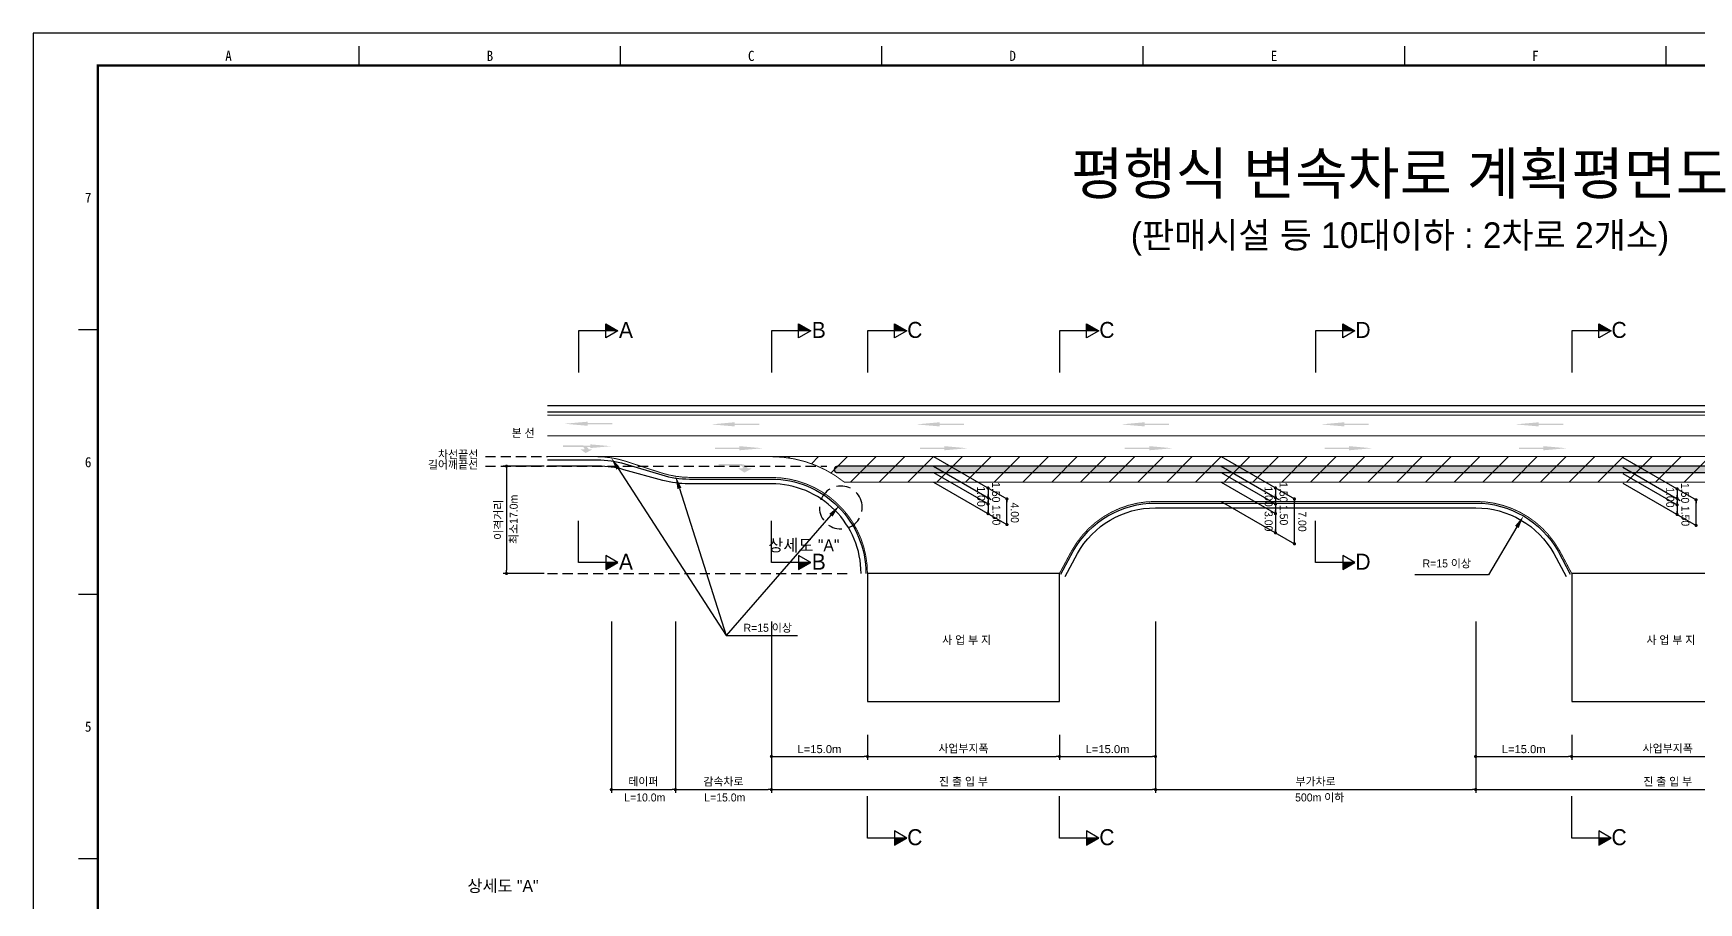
# Model space of a CAD drawing. Header units: millimetres. Extents: x 510 to 934, y -7 to 293.
# Drawn here: x 510.2 to 770.3, y 156.8 to 292.7 of the extents above; entities that cross this region are included whole.
import ezdxf
from ezdxf.enums import TextEntityAlignment as Align

# ---------------------------------------------------------------- set-up
doc = ezdxf.new("R2010")
doc.units = ezdxf.units.MM
doc.linetypes.add('HIDDEN', pattern=[9.525, 6.35, -3.175])
for name, color, linetype in [('CC-GSTR-0004', 4, 'Continuous'), ('CM-LANE-0030', 30, 'Continuous'), ('CZ-DIMT-0002', 7, 'Continuous'), ('CZ-LIN1-0007', 7, 'Continuous'), ('CZ-LIN2-0003', 3, 'Continuous'), ('CZ-LINE-0001', 7, 'Continuous'), ('CZ-TEXT-BOX0', 7, 'Continuous'), ('TITLE', 7, 'Continuous')]:
    doc.layers.add(name, color=color, linetype=linetype)
doc.styles.add('돋움', font='')
doc.styles.add('돋음체', font='')
doc.styles.get('돋움').set_extended_font_data('Dotum')
doc.styles.get('돋음체').set_extended_font_data('DotumChe')

# ---------------------------------------------------------------- blocks, each defined once
blk = doc.blocks.new('_Dot')
at = {"color": 0, "linetype": 'ByBlock', "lineweight": -2}
blk.add_line((-0.5, 0), (-1, 0), dxfattribs=at)
at = {"color": 0, "linetype": 'ByBlock', "const_width": 0.5}
blk.add_lwpolyline([(-0.25, 0, 1), (0.25, 0, 1)], format="xyb", close=True, dxfattribs=at)

msp = doc.modelspace()

# ---------------------------------------------------------------- hatches: boundary and pattern name
at = {"layer": 'CM-LANE-0030'}
h = msp.add_hatch(dxfattribs=at)
h.set_pattern_fill('ANSI31', color=256, style=0)
h.set_pattern_definition([(45, (-976.848, -440.2016), (-2.245064, 2.245064), [])])
h.paths.add_polyline_path([(625.45, 226.54, -0.170323), (636.85, 222.54), (784.05, 222.54, -0.170323), (795.45, 226.54)])
at = {"layer": 'CZ-LIN1-0007'}
for points in [[(596.75, 232), (596.75, 231.79), (600.58, 231.79), (600.58, 231.57), (596.75, 231.57), (596.75, 231.36), (593.1, 231.68)], [(619.71, 231.91), (619.71, 231.69), (623.54, 231.69), (623.54, 231.48), (619.71, 231.48), (619.71, 231.26), (616.06, 231.58)], [(651.73, 231.91), (651.73, 231.69), (655.55, 231.69), (655.55, 231.48), (651.73, 231.48), (651.73, 231.26), (648.08, 231.58)], [(683.74, 231.91), (683.74, 231.69), (687.57, 231.69), (687.57, 231.48), (683.74, 231.48), (683.74, 231.26), (680.09, 231.58)], [(714.94, 231.91), (714.94, 231.69), (718.76, 231.69), (718.76, 231.48), (714.94, 231.48), (714.94, 231.26), (711.29, 231.58)], [(745.31, 231.91), (745.31, 231.69), (749.13, 231.69), (749.13, 231.48), (745.31, 231.48), (745.31, 231.26), (741.66, 231.58)], [(596.02, 228.29, -0.267976), (596.93, 227.68), (597.48, 227.68), (596.45, 227.1), (595.62, 227.67), (596.23, 227.68, 0.504994), (595.96, 228.05), (592.9, 228.06), (592.91, 228.3)], [(597.15, 228.46), (597.15, 228.27), (593.72, 228.27), (593.72, 228.07), (597.15, 228.07), (597.15, 227.88), (600.42, 228.17)], [(620.45, 228.18), (620.45, 227.96), (616.62, 227.96), (616.62, 227.75), (620.45, 227.75), (620.45, 227.53), (624.1, 227.85)], [(652.46, 228.18), (652.46, 227.96), (648.64, 227.96), (648.64, 227.75), (652.46, 227.75), (652.46, 227.53), (656.11, 227.85)], [(684.48, 228.18), (684.48, 227.96), (680.65, 227.96), (680.65, 227.75), (684.48, 227.75), (684.48, 227.53), (688.13, 227.85)], [(715.67, 228.18), (715.67, 227.96), (711.85, 227.96), (711.85, 227.75), (715.67, 227.75), (715.67, 227.53), (719.32, 227.85)], [(746.04, 228.18), (746.04, 227.96), (742.22, 227.96), (742.22, 227.75), (746.04, 227.75), (746.04, 227.53), (749.69, 227.85)], [(620.74, 225.39, -0.267976), (621.77, 224.7), (622.4, 224.7), (621.23, 224.04), (620.28, 224.69), (620.98, 224.7, 0.504994), (620.67, 225.11), (617.2, 225.13), (617.21, 225.41)]]:
    msp.add_hatch(color=256, dxfattribs=at).paths.add_polyline_path(points)
at = {"layer": 'CZ-LIN2-0003'}
h = msp.add_hatch(dxfattribs=at)
h.set_pattern_fill('CROSS', color=256, scale=0.075, style=0)
h.set_pattern_definition([(0, (-976.8479, -440.2016), (0.47625, 0.47625), [0.238125, -0.714375]), (90, (-976.72883, -440.32066), (-0.47625, 0.47625), [0.238125, -0.714375])])
h.paths.add_polyline_path([(785.13, 225.04), (635.77, 225.04, 0.750696), (635.5, 224.12, -0.001926), (635.62, 224.04), (785.28, 224.04, -0.001926), (785.4, 224.12, 0.750696)])
at = {"layer": 'CZ-LINE-0001'}
for points in [[(599.57, 247.31), (599.57, 246.21), (601.48, 246.21)], [(629.69, 247.31), (629.69, 246.21), (631.59, 246.21)], [(644.69, 247.31), (644.69, 246.21), (646.59, 246.21)], [(674.69, 247.31), (674.69, 246.21), (676.59, 246.21)], [(714.69, 247.31), (714.69, 246.21), (716.59, 246.21)], [(754.69, 247.31), (754.69, 246.21), (756.59, 246.21)], [(601.48, 209.99), (599.57, 209.99), (599.57, 208.89)], [(631.59, 209.99), (629.69, 209.99), (629.69, 208.89)], [(716.59, 209.99), (714.69, 209.99), (714.69, 208.89)], [(646.59, 166.94), (644.69, 166.94), (644.69, 165.84)], [(676.59, 166.94), (674.69, 166.94), (674.69, 165.84)], [(756.59, 166.94), (754.69, 166.94), (754.69, 165.84)]]:
    msp.add_hatch(color=256, dxfattribs=at).paths.add_polyline_path(points)

# ---------------------------------------------------------------- linework, layer by layer
at = {"color": 0, "linetype": 'ByBlock', "lineweight": -2}
for p, q in [((659.28, 221.39), (659.28, 221.14)), ((704.18, 221.39), (704.18, 221.14)), ((766.91, 221.25), (766.91, 221)), ((659.28, 220.39), (659.28, 220.64)), ((659.28, 219.89), (659.28, 219.64)), ((659.28, 219.39), (659.28, 219.64)), ((662.24, 219.68), (662.24, 219.43)), ((704.18, 220.39), (704.18, 220.64)), ((704.18, 219.89), (704.18, 219.64)), ((704.18, 219.39), (704.18, 219.64)), ((707.14, 219.68), (707.14, 219.43)), ((766.91, 220.25), (766.91, 220.5)), ((766.91, 219.75), (766.91, 219.5)), ((766.91, 219.25), (766.91, 219.5)), ((769.87, 219.54), (769.87, 219.29)), ((659.28, 217.89), (659.28, 218.14)), ((662.24, 216.18), (662.24, 216.43)), ((704.18, 217.89), (704.18, 218.14)), ((766.91, 217.75), (766.91, 218)), ((769.87, 216.04), (769.87, 216.29)), ((704.18, 214.89), (704.18, 215.14)), ((707.14, 213.18), (707.14, 213.43))]:
    msp.add_line(p, q, dxfattribs=at)
at = {"color": 0, "linetype": 'ByBlock', "const_width": 0.25}
for points in [[(659.28, 221.51, 1), (659.28, 221.76, 1)], [(704.18, 221.51, 1), (704.18, 221.76, 1)], [(766.91, 221.38, 1), (766.91, 221.63, 1)], [(659.28, 220.01, 1), (659.28, 220.26, 1)], [(659.28, 220.26, 1), (659.28, 220.01, 1)], [(659.28, 219.26, 1), (659.28, 219.01, 1)], [(662.24, 219.8, 1), (662.24, 220.05, 1)], [(704.18, 220.01, 1), (704.18, 220.26, 1)], [(704.18, 220.26, 1), (704.18, 220.01, 1)], [(704.18, 219.26, 1), (704.18, 219.01, 1)], [(707.14, 219.8, 1), (707.14, 220.05, 1)], [(766.91, 220.13, 1), (766.91, 219.88, 1)], [(766.91, 219.88, 1), (766.91, 220.13, 1)], [(766.91, 219.13, 1), (766.91, 218.88, 1)], [(769.87, 219.67, 1), (769.87, 219.92, 1)], [(659.28, 217.76, 1), (659.28, 217.51, 1)], [(662.24, 216.05, 1), (662.24, 215.8, 1)], [(704.18, 217.76, 1), (704.18, 217.51, 1)], [(766.91, 217.63, 1), (766.91, 217.38, 1)], [(769.87, 215.92, 1), (769.87, 215.67, 1)], [(704.18, 214.76, 1), (704.18, 214.51, 1)], [(707.14, 213.05, 1), (707.14, 212.8, 1)]]:
    msp.add_lwpolyline(points, format="xyb", close=True, dxfattribs=at)
at = {"layer": 'CC-GSTR-0004'}
for points in [[(590.45, 234.54), (855.45, 234.54)], [(590.45, 233.54), (855.45, 233.54)]]:
    msp.add_lwpolyline(points, dxfattribs=at)
for points in [[(590.45, 226.04), (598.25, 226.04, -0.072993), (602.56, 225.41), (608.34, 223.67, 0.072993), (612.65, 223.04), (625.45, 223.04, -0.414214), (640.2, 208.29)], [(639.45, 208.29, 0.414214), (625.45, 222.29), (612.48, 222.29, -0.067192), (608.5, 222.83), (602.4, 224.5), (602.4, 224.5, 0.067192), (598.43, 225.04), (598.43, 225.04), (590.45, 225.04)], [(670.67, 208.17), (672.59, 211.76, -0.271285), (685.45, 219.29), (735.45, 219.29, -0.271285), (748.32, 211.76), (750.23, 208.17)], [(671.33, 207.82), (673.24, 211.4, -0.27114), (685.45, 218.54), (735.45, 218.54, -0.27114), (747.66, 211.4), (749.57, 207.82)]]:
    msp.add_lwpolyline(points, format="xyb", dxfattribs=at)
at = {"layer": 'CM-LANE-0030', "const_width": 0.15}
msp.add_lwpolyline([(590.45, 229.79), (855.45, 229.79)], dxfattribs=at)
msp.add_lwpolyline([(784.05, 222.54), (636.85, 222.54, 0.170323), (625.45, 226.54), (795.45, 226.54, 0.170323)], format="xyb", close=True, dxfattribs=at)
at = {"layer": 'CZ-LIN1-0007', "const_width": 0.15}
for points in [[(590.45, 233.04), (855.45, 233.04)], [(611.76, 226.54), (625.45, 226.54)]]:
    msp.add_lwpolyline(points, dxfattribs=at)
for points in [[(640.45, 208.29, 0.414214), (625.45, 223.29), (612.83, 223.29, -0.07872), (608.19, 224.02), (608.19, 224.02), (602.71, 225.81), (602.71, 225.81, 0.07872), (598.08, 226.54), (590.45, 226.54)], [(670.45, 208.29), (672.37, 211.88, -0.27133), (685.45, 219.54), (735.45, 219.54, -0.27133), (748.54, 211.88), (750.45, 208.29)]]:
    msp.add_lwpolyline(points, format="xyb", dxfattribs=at)
at = {"layer": 'CZ-LIN1-0007', "linetype": 'HIDDEN', "const_width": 0.15}
msp.add_lwpolyline([(598.08, 226.54), (611.76, 226.54)], dxfattribs=at)
at = {"layer": 'CZ-LIN2-0003'}
msp.add_lwpolyline([(635.62, 224.04), (785.28, 224.04, -0.001926), (785.4, 224.12, 0.750696), (785.13, 225.04), (635.77, 225.04, 0.750696), (635.5, 224.12, -0.001926)], format="xyb", close=True, dxfattribs=at)
for points in [[(670.45, 208.29), (640.45, 208.29), (640.45, 188.29), (670.45, 188.29)], [(780.45, 208.29), (750.45, 208.29), (750.45, 188.29), (780.45, 188.29)]]:
    msp.add_lwpolyline(points, close=True, dxfattribs=at)
at = {"layer": 'CZ-LINE-0001'}
for p, q in [((599.57, 245.11), (599.57, 247.31)), ((599.57, 247.31), (601.48, 246.21)), ((629.69, 245.11), (629.69, 247.31)), ((629.69, 247.31), (631.59, 246.21)), ((644.69, 245.11), (644.69, 247.31)), ((644.69, 247.31), (646.59, 246.21)), ((674.69, 245.11), (674.69, 247.31)), ((674.69, 247.31), (676.59, 246.21)), ((714.69, 245.11), (714.69, 247.31)), ((714.69, 247.31), (716.59, 246.21)), ((754.69, 245.11), (754.69, 247.31)), ((754.69, 247.31), (756.59, 246.21)), ((601.48, 246.21), (595.33, 246.21)), ((595.33, 246.21), (595.33, 239.67)), ((601.48, 246.21), (599.57, 245.11)), ((631.59, 246.21), (625.45, 246.21)), ((625.45, 246.21), (625.45, 239.67)), ((631.59, 246.21), (629.69, 245.11)), ((646.59, 246.21), (640.45, 246.21)), ((640.45, 246.21), (640.45, 239.67)), ((646.59, 246.21), (644.69, 245.11)), ((676.59, 246.21), (670.45, 246.21)), ((670.45, 246.21), (670.45, 239.67)), ((676.59, 246.21), (674.69, 245.11)), ((716.59, 246.21), (710.45, 246.21)), ((710.45, 246.21), (710.45, 239.67)), ((716.59, 246.21), (714.69, 245.11)), ((756.59, 246.21), (750.45, 246.21)), ((750.45, 246.21), (750.45, 239.67)), ((756.59, 246.21), (754.69, 245.11)), ((650.78, 226.54), (662.24, 219.93)), ((695.68, 226.54), (707.14, 219.93)), ((758.41, 226.41), (769.87, 219.79)), ((589.95, 225.04), (583.57, 225.04)), ((584.07, 224.54), (584.07, 208.79)), ((650.78, 225.04), (659.78, 219.85)), ((650.78, 224.04), (659.28, 219.14)), ((695.68, 225.04), (704.68, 219.85)), ((695.68, 224.04), (704.18, 219.14)), ((758.41, 224.91), (767.41, 219.71)), ((758.41, 223.91), (766.91, 219)), ((650.78, 222.54), (662.24, 215.93)), ((659.28, 221.14), (659.28, 217.64)), ((695.68, 222.54), (704.18, 217.64)), ((704.18, 221.14), (704.18, 214.64)), ((758.41, 222.41), (769.87, 215.79)), ((662.24, 215.93), (662.24, 219.93)), ((695.68, 219.54), (707.14, 212.93)), ((707.14, 212.93), (707.14, 219.93)), ((766.91, 221), (766.91, 217.5)), ((769.87, 215.79), (769.87, 219.79)), ((595.33, 209.99), (595.33, 216.53)), ((625.45, 209.99), (625.45, 216.53)), ((710.45, 209.99), (710.45, 216.53)), ((601.48, 209.99), (599.57, 211.09)), ((599.57, 211.09), (599.57, 208.89)), ((631.59, 209.99), (629.69, 211.09)), ((629.69, 211.09), (629.69, 208.89)), ((716.59, 209.99), (714.69, 211.09)), ((714.69, 211.09), (714.69, 208.89)), ((589.95, 208.29), (583.57, 208.29)), ((601.48, 209.99), (595.33, 209.99)), ((599.57, 208.89), (601.48, 209.99)), ((631.59, 209.99), (625.45, 209.99)), ((629.69, 208.89), (631.59, 209.99)), ((716.59, 209.99), (710.45, 209.99)), ((714.69, 208.89), (716.59, 209.99)), ((600.45, 200.78), (600.45, 174.01)), ((610.45, 200.78), (610.45, 174.01)), ((610.45, 200.78), (610.45, 174.01)), ((625.45, 200.78), (625.45, 174.01)), ((685.45, 200.78), (685.45, 174.01)), ((735.45, 200.78), (735.45, 174.01)), ((618.38, 198.59), (629.51, 198.59)), ((625.45, 183.06), (625.45, 174.01)), ((625.45, 183.06), (625.45, 179.18)), ((640.45, 183.06), (640.45, 179.18)), ((640.45, 183.06), (640.45, 179.18)), ((670.45, 183.06), (670.45, 179.18)), ((670.45, 183.06), (670.45, 179.18)), ((685.45, 183.06), (685.45, 174.01)), ((685.45, 183.06), (685.45, 179.18)), ((735.45, 183.06), (735.45, 174.01)), ((735.45, 183.06), (735.45, 179.18)), ((750.45, 183.06), (750.45, 179.18)), ((750.45, 183.06), (750.45, 179.18)), ((625.95, 179.68), (639.95, 179.68)), ((640.95, 179.68), (669.95, 179.68)), ((670.95, 179.68), (684.95, 179.68)), ((735.95, 179.68), (749.95, 179.68)), ((750.95, 179.68), (779.95, 179.68)), ((600.95, 174.51), (609.95, 174.51)), ((610.95, 174.51), (624.95, 174.51)), ((625.95, 174.51), (684.95, 174.51)), ((685.95, 174.51), (734.95, 174.51)), ((735.95, 174.51), (794.95, 174.51)), ((640.45, 166.94), (640.45, 173.48)), ((670.45, 166.94), (670.45, 173.48)), ((750.45, 166.94), (750.45, 173.48)), ((646.59, 166.94), (640.45, 166.94)), ((646.59, 166.94), (644.69, 168.04)), ((644.69, 168.04), (644.69, 165.84)), ((644.69, 165.84), (646.59, 166.94)), ((676.59, 166.94), (670.45, 166.94)), ((676.59, 166.94), (674.69, 168.04)), ((674.69, 168.04), (674.69, 165.84)), ((674.69, 165.84), (676.59, 166.94)), ((756.59, 166.94), (750.45, 166.94)), ((756.59, 166.94), (754.69, 168.04)), ((754.69, 168.04), (754.69, 165.84)), ((754.69, 165.84), (756.59, 166.94))]:
    msp.add_line(p, q, dxfattribs=at)
at = {"layer": 'CZ-LINE-0001', "linetype": 'HIDDEN', "ltscale": 0.25}
for p, q in [((580.79, 226.54), (590.45, 226.54)), ((580.79, 225.04), (634.13, 225.04)), ((590.45, 208.29), (637.65, 208.29))]:
    msp.add_line(p, q, dxfattribs=at)
at = {"layer": 'CZ-LINE-0001', "linetype": 'HIDDEN', "ltscale": 0.35}
msp.add_line((639.62, 218.98), (639.62, 218.99), dxfattribs=at)
at = {"layer": 'CZ-LINE-0001'}
for points in [[(601.51, 224.68), (618.38, 198.59)], [(611.09, 221.57), (618.38, 198.59)], [(634.75, 217.39), (618.38, 198.59)], [(741.89, 215.55), (737.43, 208.08), (725.95, 208.08)]]:
    msp.add_lwpolyline(points, dxfattribs=at)
at = {"layer": 'CZ-LINE-0001', "linetype": 'HIDDEN', "ltscale": 0.35}
msp.add_arc((636.3, 218.59), 3.35, 6.7667, 6.749, dxfattribs=at)
at = {"layer": 'CZ-LINE-0001'}
for points in [[(601.23, 224.5), (600.42, 226.36), (601.79, 224.86)], [(610.77, 221.47), (610.48, 223.48), (611.4, 221.67)], [(634.49, 217.61), (636.06, 218.9), (635, 217.17)], [(741.6, 215.72), (742.91, 217.26), (742.17, 215.38)]]:
    msp.add_solid(points, dxfattribs=at)
at = {"layer": 'TITLE', "color": 7, "linetype": 'Continuous'}
for p, q in [((561.07, 287.66), (561.07, 290.68)), ((601.89, 287.66), (601.89, 290.68)), ((642.72, 287.66), (642.72, 290.68)), ((683.54, 287.66), (683.54, 290.68)), ((724.37, 287.66), (724.37, 290.68)), ((765.19, 287.66), (765.19, 290.68)), ((520.24, 246.33), (517.22, 246.33)), ((520.24, 205), (517.22, 205)), ((520.24, 163.67), (517.22, 163.67))]:
    msp.add_line(p, q, dxfattribs=at)
at = {"layer": 'TITLE'}
msp.add_lwpolyline([(510.16, -6.68), (933.52, -6.68), (933.52, 292.7), (510.16, 292.7)], close=True, dxfattribs=at)
at = {"layer": 'TITLE', "linetype": 'Continuous', "const_width": 0.403}
msp.add_lwpolyline([(520.24, -1.65), (520.24, 287.66), (928.49, 287.66), (928.49, -1.65)], close=True, dxfattribs=at)

# ---------------------------------------------------------------- block references
at = {"layer": 'CZ-LINE-0001', "xscale": 0.5, "yscale": 0.5, "zscale": 0.5}
for p, rotation in [((584.07, 225.04), 90), ((584.07, 208.29), 270), ((625.45, 179.68), 180), ((640.45, 179.68), 180), ((670.45, 179.68), 180), ((735.45, 179.68), 180), ((750.45, 179.68), 180), ((600.45, 174.51), 180), ((610.45, 174.51), 180), ((625.45, 174.51), 180), ((685.45, 174.51), 180), ((735.45, 174.51), 180)]:
    msp.add_blockref('_Dot', p, dxfattribs=dict(at, rotation=rotation))
for p in [(640.45, 179.68), (670.45, 179.68), (685.45, 179.68), (750.45, 179.68), (610.45, 174.51), (625.45, 174.51), (685.45, 174.51), (735.45, 174.51)]:
    msp.add_blockref('_Dot', p, dxfattribs=at)

# ---------------------------------------------------------------- texts
at = {"layer": 'CZ-DIMT-0002', "style": '돋움'}
for s, height, p in [('A', 2.5, (602.73, 246.34)), ('B', 2.5, (632.85, 246.34)), ('C', 2.5, (647.85, 246.34)), ('C', 2.5, (677.85, 246.34)), ('D', 2.5, (717.85, 246.34)), ('C', 2.5, (757.85, 246.34)), ('본 선', 1.25, (586.67, 230.23)), ('차선끝선', 1.25, (576.52, 226.88)), ('길어깨끝선', 1.25, (575.72, 225.28)), ('상세도 "A"', 1.875, (630.52, 212.69)), ('A', 2.5, (602.73, 210.12)), ('B', 2.5, (632.85, 210.12)), ('D', 2.5, (717.85, 210.12)), ('R=15 이상', 1.25, (730.94, 209.85)), ('R=15 이상', 1.25, (624.88, 199.79)), ('사 업 부 지', 1.25, (655.94, 197.88)), ('사 업 부 지', 1.25, (765.94, 197.88)), ('L=10.0m', 1.25, (605.67, 173.28)), ('L=15.0m', 1.25, (618.17, 173.28)), ('500m 이하', 1.25, (711.09, 173.28)), ('C', 2.5, (647.85, 167.07)), ('C', 2.5, (677.85, 167.07)), ('C', 2.5, (757.85, 167.07))]:
    msp.add_text(s, height=height, dxfattribs=at).set_placement(p, align=Align.MIDDLE_CENTER)
msp.add_text('최소17.0m', height=1.25, rotation=90, dxfattribs=at).set_placement((585.82, 212.9))
at = {"layer": 'CZ-DIMT-0002', "char_height": 1.25, "attachment_point": 5, "rotation": 270, "style": '돋움'}
for s, insert in [('1.00', (658.2, 220.3)), ('1.50', (660.53, 220.97)), ('1.00', (703.1, 220.3)), ('1.50', (705.43, 220.97)), ('1.00', (765.83, 220.17)), ('1.50', (768.16, 220.84)), ('1.50', (660.57, 217.4)), ('4.00', (663.46, 217.77)), ('1.50', (705.47, 217.4)), ('1.50', (768.2, 217.26)), ('3.00', (703.1, 216.45)), ('7.00', (708.36, 216.4))]:
    msp.add_mtext(s, dxfattribs=dict(at, insert=insert))
at = {"layer": 'CZ-LINE-0001', "insert": (582.88, 216.67), "char_height": 1.25, "attachment_point": 5, "rotation": 90, "style": '돋움'}
msp.add_mtext('\\A1;이격거리', dxfattribs=at)
at = {"layer": 'CZ-LINE-0001', "char_height": 1.25, "attachment_point": 5, "style": '돋움'}
for s, insert in [('\\A1;{\\fArial|b0|i0|c0|p32;L=15.0m}', (632.95, 180.82)), ('\\A1;사업부지폭', (655.45, 180.87)), ('\\A1;{\\fArial|b0|i0|c0|p32;L=15.0m}', (677.95, 180.82)), ('\\A1;{\\fArial|b0|i0|c0|p32;L=15.0m}', (742.95, 180.82)), ('\\A1;사업부지폭', (765.45, 180.87)), ('\\A1;테이퍼', (605.45, 175.7)), ('\\A1;감속차로', (617.95, 175.7)), ('\\A1;진 출 입 부', (655.45, 175.7)), ('\\A1;부가차로', (710.45, 175.7)), ('\\A1;진 출 입 부', (765.45, 175.7))]:
    msp.add_mtext(s, dxfattribs=dict(at, insert=insert))
at = {"layer": 'CZ-TEXT-BOX0', "style": '돋움'}
msp.add_text('상세도 "A"', height=1.875, dxfattribs=at).set_placement((583.52, 159.46), align=Align.MIDDLE_CENTER)
at = {"layer": 'TITLE', "color": 3, "linetype": 'Continuous', "style": '돋음체'}
for s, p in [('A', (540.65, 289.17)), ('B', (581.48, 289.17)), ('C', (622.3, 289.17)), ('D', (663.13, 289.17)), ('E', (703.95, 289.17)), ('F', (744.78, 289.17)), ('7', (518.73, 267)), ('6', (518.73, 225.67)), ('5', (518.73, 184.34))]:
    msp.add_text(s, height=1.59, dxfattribs=at).set_placement(p, align=Align.MIDDLE)
at = {"layer": 'TITLE', "style": '돋움'}
for s, height, p in [('평행식 변속차로 계획평면도', 6.5, (723.58, 270.78)), ('(판매시설 등 10대이하 : 2차로 2개소)', 4, (723.62, 261.15))]:
    msp.add_text(s, height=height, dxfattribs=at).set_placement(p, align=Align.MIDDLE_CENTER)

doc.saveas('drawing.dxf')
